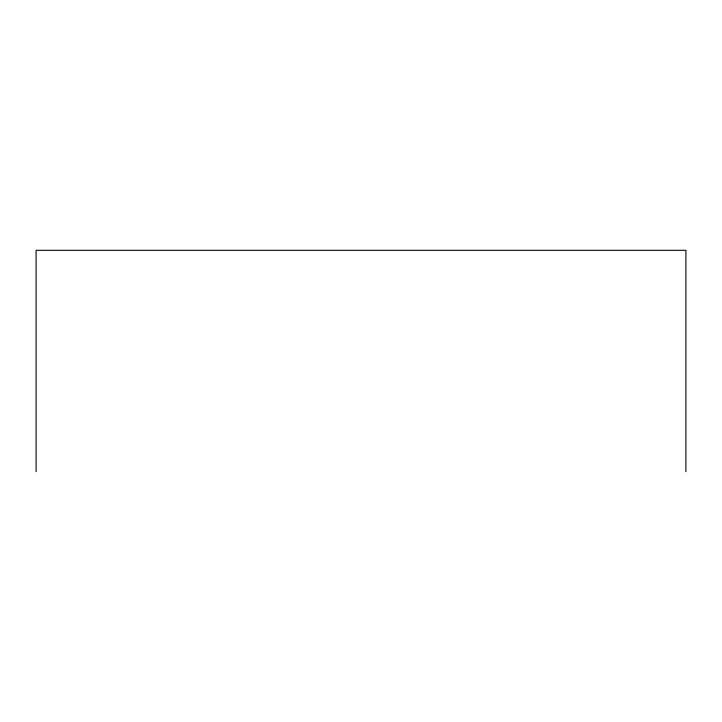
<?xml version="1.0" encoding="UTF-8"?>
<svg xmlns="http://www.w3.org/2000/svg" width="722" height="722" viewBox="0 0 722 722"><rect width="100%" height="100%" fill="white"/><g stroke="black" fill="none" stroke-linecap="round" stroke-linejoin="round"><path stroke-width="1.08" d="M685.9 471.701L685.9 250.299L36.1 250.299L36.1 471.701"/></g></svg>
